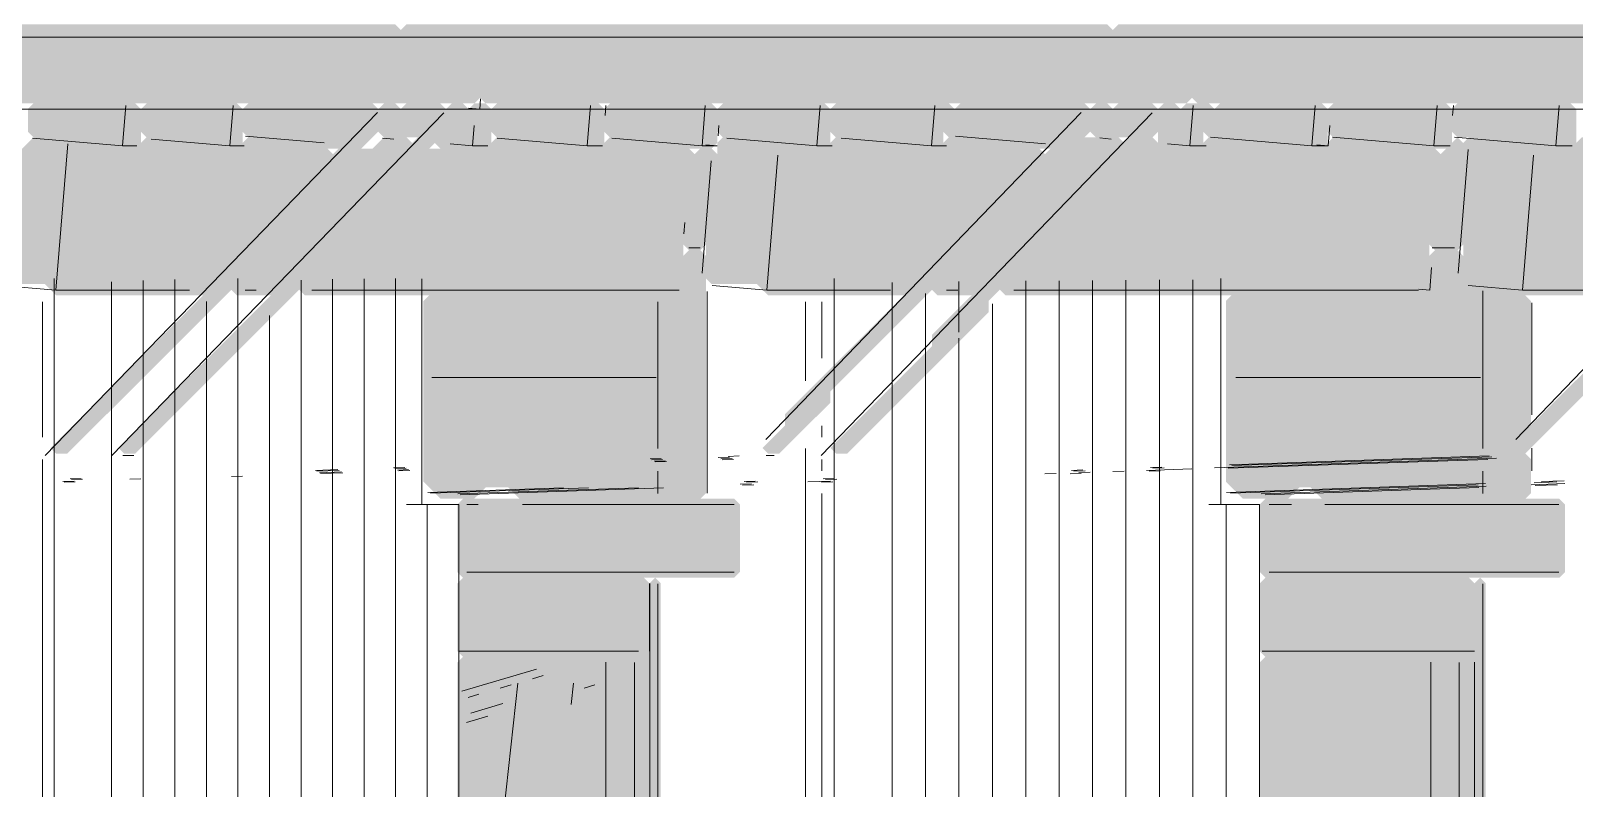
# Model space of a CAD drawing. Header units: millimetres. Extents: x 0 to 84100, y 0 to 59400.
# Drawn here: x 54107 to 55472, y 16633 to 17304 of the extents above; entities that cross this region are included whole.
import ezdxf

# ---------------------------------------------------------------- set-up
doc = ezdxf.new("R2010")
doc.units = ezdxf.units.MM
doc.layers.add('10_見えがかり', color=7, linetype='Continuous', lineweight=13)
doc.layers.add('12_見えがかり（ガラス）', color=5, linetype='Continuous', lineweight=9)

msp = doc.modelspace()

# ---------------------------------------------------------------- hatches: boundary and pattern name
at = {"layer": '10_見えがかり', "true_color": 0xbdbdbd}
for points in [[(54439, 17299.7), (54499, 17299.7), (54504, 17294.7), (54504, 17244.7), (54499, 17239.7), (53929, 17239.7), (53924, 17244.7), (53924, 17294.7), (53919, 17299.7), (53849, 17299.7), (53844, 17304.7), (53849, 17309.7), (54429, 17309.7)], [(55069, 17299.7), (55129, 17299.7), (55134, 17294.7), (55134, 17244.7), (55129, 17239.7), (54509, 17239.7), (54504, 17244.7), (54504, 17294.7), (54499, 17299.7), (54439, 17299.7), (54434, 17304.7), (54439, 17309.7), (55059, 17309.7)], [(55729, 17299.7), (55789, 17299.7), (55794, 17294.7), (55794, 17244.7), (55789, 17239.7), (55139, 17239.7), (55134, 17244.7), (55134, 17294.7), (55129, 17299.7), (55069, 17299.7), (55064, 17304.7), (55069, 17309.7), (55719, 17309.7)], [(54204, 17234.7), (54204, 17204.7), (54199, 17199.7), (54159, 17199.7), (54149, 17209.7), (54109, 17209.7), (54104, 17214.7), (54104, 17234.7), (54109, 17239.7), (54199, 17239.7)], [(54294, 17234.7), (54294, 17204.7), (54289, 17199.7), (54259, 17199.7), (54249, 17209.7), (54209, 17209.7), (54204, 17214.7), (54204, 17234.7), (54209, 17239.7), (54289, 17239.7)], [(54414, 17234.7), (54379, 17199.7), (54369, 17199.7), (54359, 17209.7), (54299, 17209.7), (54294, 17214.7), (54294, 17234.7), (54299, 17239.7), (54409, 17239.7)], [(54449, 17209.7), (54419, 17209.7), (54414, 17214.7), (54439, 17239.7), (54469, 17239.7), (54474, 17234.7)], [(54514, 17204.7), (54509, 17199.7), (54469, 17199.7), (54464, 17204.7), (54499, 17239.7), (54509, 17239.7), (54514, 17234.7)], [(54614, 17234.7), (54614, 17204.7), (54609, 17199.7), (54579, 17199.7), (54569, 17209.7), (54519, 17209.7), (54514, 17214.7), (54514, 17234.7), (54519, 17239.7), (54609, 17239.7)], [(54714, 17234.7), (54714, 17204.7), (54709, 17199.7), (54679, 17199.7), (54669, 17209.7), (54619, 17209.7), (54614, 17214.7), (54614, 17234.7), (54619, 17239.7), (54709, 17239.7)], [(54814, 17234.7), (54814, 17204.7), (54809, 17199.7), (54779, 17199.7), (54769, 17209.7), (54719, 17209.7), (54714, 17214.7), (54714, 17234.7), (54719, 17239.7), (54809, 17239.7)], [(54924, 17234.7), (54914, 17224.7), (54914, 17204.7), (54909, 17199.7), (54879, 17199.7), (54869, 17209.7), (54819, 17209.7), (54814, 17214.7), (54814, 17234.7), (54819, 17239.7), (54919, 17239.7)], [(55044, 17234.7), (55009, 17199.7), (54999, 17199.7), (54989, 17209.7), (54919, 17209.7), (54914, 17214.7), (54914, 17224.7), (54929, 17239.7), (55039, 17239.7)], [(55079, 17209.7), (55049, 17209.7), (55044, 17214.7), (55069, 17239.7), (55099, 17239.7), (55104, 17234.7)], [(55144, 17224.7), (55144, 17204.7), (55139, 17199.7), (55109, 17199.7), (55104, 17204.7), (55104, 17214.7), (55129, 17239.7), (55149, 17239.7), (55154, 17234.7)], [(55254, 17234.7), (55254, 17204.7), (55249, 17199.7), (55219, 17199.7), (55209, 17209.7), (55149, 17209.7), (55144, 17214.7), (55144, 17224.7), (55159, 17239.7), (55249, 17239.7)], [(55364, 17234.7), (55364, 17204.7), (55359, 17199.7), (55319, 17199.7), (55309, 17209.7), (55259, 17209.7), (55254, 17214.7), (55254, 17234.7), (55259, 17239.7), (55359, 17239.7)], [(55474, 17234.7), (55474, 17204.7), (55469, 17199.7), (55429, 17199.7), (55419, 17209.7), (55369, 17209.7), (55364, 17214.7), (55364, 17234.7), (55369, 17239.7), (55469, 17239.7)], [(54334, 17154.7), (54334, 17144.7), (54259, 17069.7), (54129, 17069.7), (54119, 17079.7), (54079, 17079.7), (54074, 17084.7), (54074, 17184.7), (54089, 17199.7), (54099, 17199.7), (54109, 17209.7), (54149, 17209.7), (54159, 17199.7), (54199, 17199.7), (54209, 17209.7), (54249, 17209.7), (54259, 17199.7), (54289, 17199.7), (54299, 17209.7), (54359, 17209.7), (54374, 17194.7)], [(54354, 17104.7), (54319, 17069.7), (54289, 17069.7), (54284, 17074.7), (54344, 17134.7), (54344, 17144.7), (54399, 17199.7), (54409, 17199.7), (54419, 17209.7), (54439, 17209.7), (54444, 17204.7), (54354, 17114.7)], [(54689, 17199.7), (54694, 17194.7), (54694, 17184.7), (54684, 17174.7), (54684, 17104.7), (54684, 17074.7), (54679, 17069.7), (54459, 17069.7), (54349, 17069.7), (54344, 17074.7), (54364, 17094.7), (54364, 17104.7), (54459, 17199.7), (54509, 17199.7), (54519, 17209.7), (54569, 17209.7), (54579, 17199.7), (54609, 17199.7), (54619, 17209.7), (54669, 17209.7), (54679, 17199.7)], [(54879, 17069.7), (54759, 17069.7), (54749, 17079.7), (54709, 17079.7), (54704, 17084.7), (54704, 17104.7), (54704, 17184.7), (54714, 17194.7), (54714, 17204.7), (54719, 17209.7), (54769, 17209.7), (54779, 17199.7), (54809, 17199.7), (54819, 17209.7), (54869, 17209.7), (54879, 17199.7), (54909, 17199.7), (54919, 17209.7), (54989, 17209.7), (55004, 17194.7)], [(54909, 17069.7), (54904, 17074.7), (55039, 17209.7), (55069, 17209.7), (55074, 17204.7), (54939, 17069.7)], [(55349, 17199.7), (55354, 17194.7), (55354, 17134.7), (55344, 17124.7), (55344, 17104.7), (55344, 17074.7), (55339, 17069.7), (55169, 17069.7), (54969, 17069.7), (54964, 17074.7), (55099, 17209.7), (55109, 17199.7), (55139, 17199.7), (55149, 17209.7), (55209, 17209.7), (55219, 17199.7), (55249, 17199.7), (55259, 17209.7), (55309, 17209.7), (55319, 17199.7)], [(55374, 17204.7), (55374, 17114.7), (55369, 17109.7), (55349, 17109.7), (55344, 17114.7), (55344, 17124.7), (55354, 17134.7), (55354, 17194.7), (55369, 17209.7)], [(55664, 17194.7), (55539, 17069.7), (55429, 17069.7), (55419, 17079.7), (55379, 17079.7), (55374, 17084.7), (55374, 17104.7), (55374, 17204.7), (55379, 17209.7), (55419, 17209.7), (55429, 17199.7), (55469, 17199.7), (55479, 17209.7), (55529, 17209.7), (55539, 17199.7), (55569, 17199.7), (55579, 17209.7), (55659, 17209.7), (55664, 17204.7)], [(54714, 17194.7), (54704, 17184.7), (54704, 17114.7), (54699, 17109.7), (54689, 17109.7), (54684, 17114.7), (54684, 17174.7), (54694, 17184.7), (54694, 17194.7), (54699, 17199.7), (54709, 17199.7)]]:
    msp.add_hatch(color=8, dxfattribs=at).paths.add_polyline_path(points)
at = {"layer": '10_見えがかり', "true_color": 0xe9dcc4}
for points in [[(54434, 17234.7), (54344, 17144.7), (54344, 17134.7), (54139, 16929.7), (54129, 16929.7), (54124, 16934.7), (54334, 17144.7), (54334, 17154.7), (54419, 17239.7), (54429, 17239.7)], [(54494, 17234.7), (54364, 17104.7), (54364, 17094.7), (54199, 16929.7), (54189, 16929.7), (54184, 16934.7), (54354, 17104.7), (54354, 17114.7), (54479, 17239.7), (54489, 17239.7)], [(55064, 17234.7), (54814, 16984.7), (54814, 16974.7), (54769, 16929.7), (54759, 16929.7), (54754, 16934.7), (54774, 16954.7), (54774, 16964.7), (55049, 17239.7), (55059, 17239.7)], [(55124, 17234.7), (54954, 17064.7), (54954, 17054.7), (54829, 16929.7), (54819, 16929.7), (54814, 16934.7), (54904, 17024.7), (54904, 17034.7), (55109, 17239.7), (55119, 17239.7)], [(55724, 17234.7), (55594, 17104.7), (55594, 17094.7), (55429, 16929.7), (55419, 16929.7), (55414, 16934.7), (55434, 16954.7), (55524, 17044.7), (55524, 17054.7), (55709, 17239.7), (55719, 17239.7)], [(54734, 16884.7), (54734, 16824.7), (54729, 16819.7), (54489, 16819.7), (54484, 16824.7), (54484, 16884.7), (54489, 16889.7), (54499, 16889.7), (54539, 16889.7), (54699, 16889.7), (54729, 16889.7)], [(55464, 16884.7), (55464, 16824.7), (55459, 16819.7), (55199, 16819.7), (55194, 16824.7), (55194, 16884.7), (55199, 16889.7), (55219, 16889.7), (55249, 16889.7), (55429, 16889.7), (55459, 16889.7)], [(54654, 16814.7), (54654, 16754.7), (54649, 16749.7), (54639, 16749.7), (54489, 16749.7), (54484, 16754.7), (54484, 16814.7), (54489, 16819.7), (54649, 16819.7)], [(54664, 16814.7), (54664, 14444.7), (54659, 14439.7), (54654, 14444.7), (54654, 14524.7), (54649, 14529.7), (54639, 14529.7), (54644, 14534.7), (54644, 16744.7), (54639, 16749.7), (54649, 16749.7), (54654, 16754.7), (54654, 16814.7), (54659, 16819.7)], [(55384, 16814.7), (55384, 16754.7), (55379, 16749.7), (55369, 16749.7), (55199, 16749.7), (55194, 16754.7), (55194, 16814.7), (55199, 16819.7), (55379, 16819.7)], [(55394, 16814.7), (55394, 14444.7), (55389, 14439.7), (55384, 14444.7), (55384, 14524.7), (55379, 14529.7), (55369, 14529.7), (55374, 14534.7), (55374, 16744.7), (55369, 16749.7), (55379, 16749.7), (55384, 16754.7), (55384, 16814.7), (55389, 16819.7)]]:
    msp.add_hatch(color=8, dxfattribs=at).paths.add_polyline_path(points)
at = {"layer": '12_見えがかり（ガラス）', "true_color": 0xdce9f2}
for points in [[(54699, 17109.7), (54704, 17104.7), (54704, 16894.7), (54699, 16889.7), (54539, 16889.7), (54529, 16899.7), (54509, 16899.7), (54499, 16889.7), (54469, 16889.7), (54454, 16904.7), (54454, 17064.7), (54459, 17069.7), (54679, 17069.7), (54684, 17074.7), (54684, 17104.7), (54689, 17109.7)], [(55369, 17109.7), (55374, 17104.7), (55374, 17084.7), (55379, 17079.7), (55419, 17079.7), (55434, 17064.7), (55434, 16954.7), (55414, 16934.7), (55419, 16929.7), (55429, 16929.7), (55434, 16924.7), (55434, 16894.7), (55429, 16889.7), (55249, 16889.7), (55239, 16899.7), (55229, 16899.7), (55219, 16889.7), (55179, 16889.7), (55164, 16904.7), (55164, 17064.7), (55169, 17069.7), (55339, 17069.7), (55344, 17074.7), (55344, 17104.7), (55349, 17109.7)], [(54639, 16749.7), (54644, 16744.7), (54644, 14534.7), (54639, 14529.7), (54489, 14529.7), (54484, 14534.7), (54484, 16744.7), (54489, 16749.7)], [(55369, 16749.7), (55374, 16744.7), (55374, 14534.7), (55369, 14529.7), (55169, 14529.7), (55164, 14534.7), (55164, 14694.7), (55169, 14699.7), (55189, 14699.7), (55194, 14704.7), (55194, 16744.7), (55199, 16749.7)]]:
    msp.add_hatch(color=8, dxfattribs=at).paths.add_polyline_path(points)

# ---------------------------------------------------------------- linework, layer by layer
at = {"layer": '10_見えがかり'}
for points in [[(53923.4, 17298.3), (54509.1, 17298.3)], [(54509.1, 17298.3), (55134.4, 17298.3)], [(55134.4, 17298.3), (55799.3, 17298.3)], [(54503.9, 17234.7), (53918.2, 17234.7)], [(54187.7, 17202.2), (54190.6, 17238)], [(54282.7, 17202.2), (54285.6, 17238)], [(54503.9, 17234.7), (54494, 17235.6)], [(54494, 17235.6), (54503.9, 17234.7)], [(54503.9, 17234.7), (54504.6, 17243.8)], [(54503.9, 17234.7), (54504.6, 17243.8)], [(55129.2, 17234.7), (54503.9, 17234.7)], [(54599, 17202.2), (54601.9, 17238)], [(54614.7, 17229), (54615.4, 17238)], [(54700.5, 17202.2), (54703.4, 17238)], [(54802, 17202.2), (54804.9, 17238)], [(54903.5, 17202.2), (54906.4, 17238)], [(55794.2, 17234.7), (55129.3, 17234.7)], [(55132.2, 17202.2), (55135.1, 17238)], [(55240.1, 17202.2), (55243, 17238)], [(55348, 17202.2), (55350.9, 17238)], [(55364.5, 17229), (55365.3, 17238)], [(55455.9, 17202.2), (55458.8, 17238)], [(54413.2, 17231.6), (54119.4, 16927.9)], [(54472, 17231.5), (54178.2, 16927.9)], [(54497.5, 17202.2), (54499, 17220.1)], [(54714.7, 17211.1), (54715.4, 17220.1)], [(55036.1, 17231.6), (54757, 16942)], [(55098.8, 17231.5), (54806, 16927.9)], [(55254.5, 17202.2), (55255.9, 17220.1)], [(55698.7, 17231.6), (55420.6, 16942)], [(54187.7, 17202.2), (54108, 17209)], [(54282.7, 17202.2), (54213, 17208.2)], [(54366.2, 17204.8), (54296.4, 17210.7)], [(54427.8, 17208.2), (54417.8, 17209)], [(54599, 17202.2), (54519.3, 17209)], [(54700.5, 17202.2), (54620.8, 17209)], [(54802, 17202.2), (54722.3, 17209)], [(54903.5, 17202.2), (54823.7, 17209)], [(55004.4, 17203.9), (54924.7, 17210.8)], [(55062.5, 17208.2), (55052.5, 17209.1)], [(55240.1, 17202.2), (55150.5, 17209.9)], [(55348, 17202.2), (55258.4, 17209.9)], [(55455.9, 17202.2), (55366.3, 17209.9)], [(54139.2, 17204), (54128.7, 17074.4)], [(54187.7, 17202.2), (54200.3, 17202.2)], [(54282.7, 17202.2), (54295.3, 17202.2)], [(54497.5, 17202.2), (54477.6, 17203.9)], [(54497.5, 17202.2), (54511, 17202.2)], [(54599, 17202.2), (54612.5, 17202.2)], [(54700.5, 17202.2), (54714, 17202.2)], [(54704, 17203.1), (54714, 17202.2)], [(54767.5, 17194), (54757.8, 17074.4)], [(54802, 17202.2), (54815.5, 17202.2)], [(54903.5, 17202.2), (54916.9, 17202.2)], [(55132.2, 17202.2), (55112.3, 17203.9)], [(55132.2, 17202.2), (55146.6, 17202.2)], [(55240.1, 17202.2), (55254.5, 17202.2)], [(55244.5, 17203.1), (55254.5, 17202.2)], [(55348, 17202.2), (55362.4, 17202.2)], [(55378.4, 17199), (55369.5, 17089.3)], [(55436.2, 17194), (55426.6, 17074.4)], [(55455.9, 17202.2), (55470.3, 17202.2)], [(54708.6, 17189), (54700.5, 17089.3)], [(54684.4, 17124.2), (54685.2, 17134.2)], [(54688.9, 17111.9), (54698.9, 17111.9)], [(55346.4, 17111.9), (55366.2, 17111.9)], [(54178.1, 17081.6), (54178.1, 14439.7), (54127.3, 14439.7), (54127.3, 17084.6)], [(54206.1, 17083), (54206.1, 14439.7), (54159.9, 14439.7)], [(54234, 17083.8), (54234, 14439.7), (54189.9, 14439.7)], [(54289.8, 17084.7), (54289.8, 14439.7), (54249.9, 14439.7)], [(54345.7, 17083.1), (54345.7, 14439.7), (54299.9, 14439.7)], [(54373.6, 17084), (54373.6, 14439.7), (54329.9, 14439.7)], [(54401.5, 17084.5), (54401.5, 14439.7), (54359.9, 14439.7)], [(54429.4, 17084.7), (54429.4, 14439.7), (54389.9, 14439.7)], [(54452.6, 17084.3), (54452.6, 16884.7), (54457.3, 16884.7), (54457.3, 14439.7), (54419.9, 14439.7)], [(54868.7, 17081.2), (54868.7, 14699.7), (54817.5, 14699.7), (54817.5, 17084.6)], [(55046, 17083), (55046, 14699.7), (54999.9, 14699.7)], [(55075.6, 17083.2), (55075.6, 14699.7), (55029.9, 14699.7)], [(55105.2, 17083.4), (55105.2, 14699.7), (55059.9, 14699.7)], [(55134.7, 17083.6), (55134.7, 14699.7), (55089.9, 14699.7)], [(55159.6, 17084.7), (55159.6, 16884.7), (55164.3, 16884.7), (55164.3, 14699.7), (55119.9, 14699.7)], [(55344.4, 17074.4), (55346, 17094.3)], [(54080.1, 17078.6), (54128.7, 17074.4)], [(54128.7, 17074.4), (54246.9, 17074.4)], [(54296.2, 17074.4), (54306, 17074.4)], [(54355.3, 17074.4), (54680.4, 17074.4)], [(54709.4, 17078.6), (54757.8, 17074.4)], [(54757.8, 17074.4), (54867.2, 17074.4)], [(54898.2, 17071.5), (54898.2, 14699.7), (54849.9, 14699.7)], [(54916.9, 17074.4), (54926.8, 17074.4)], [(54927.8, 17081.9), (54927.8, 17037.3)], [(54986.9, 17082.5), (54986.9, 14699.7), (54939.9, 14699.7)], [(55016.5, 17082.7), (55016.5, 14699.7), (54969.9, 14699.7)], [(54976.5, 17074.4), (55334.4, 17074.4)], [(55344.4, 17074.4), (55334.7, 17075.2)], [(55378.4, 17078.6), (55426.6, 17074.4)], [(55391.3, 16934.2), (55391.3, 17073.9)], [(55426.6, 17074.4), (55525.2, 17074.4)], [(54116.9, 16944.2), (54116.9, 17063.9)], [(54261.9, 17064.4), (54261.9, 14439.7), (54219.9, 14439.7)], [(54661.5, 16934.2), (54661.5, 17063.9)], [(54792, 16994.1), (54792, 17063.9)], [(54792, 17063.9), (54792, 16994.1)], [(54806.6, 17063.9), (54806.6, 17014.1)], [(54957.4, 17062.2), (54957.4, 14699.7), (54909.9, 14699.7)], [(54317.7, 17051.9), (54317.7, 14439.7), (54279.9, 14439.7)], [(54927.8, 17031.9), (54927.8, 14699.7), (54879.9, 14699.7)], [(54461.3, 16997.1), (54659.8, 16997.1)], [(55172.7, 16997.1), (55389.4, 16997.1)], [(54806.6, 16954.2), (54806.6, 16944.2)], [(54792, 14289.7), (54792, 16934.2)], [(54792, 16934.2), (54792, 14439.7)], [(54116.9, 14439.7), (54116.9, 16924.3)], [(54188, 16927.9), (54197.8, 16927.9)], [(54664.4, 16925.2), (54654.6, 16924.9)], [(54665.6, 16924.5), (54655.7, 16924.2)], [(54667.9, 16923.2), (54658, 16922.8)], [(54669, 16922.5), (54659.1, 16922.2)], [(54724.8, 16926.6), (54714.9, 16926.2)], [(54727.1, 16925.2), (54717.2, 16924.9)], [(54728.2, 16924.5), (54718.4, 16924.2)], [(54733.5, 16927.6), (54723.6, 16927.2)], [(54757.3, 16927.9), (54764.3, 16927.9)], [(54806.6, 16924.3), (54806.6, 16914.3)], [(55403.6, 16925.5), (55153.8, 16916.9)], [(55395.7, 16924.5), (55166, 16916.6)], [(55397, 16927.6), (55167.2, 16919.7)], [(55399.2, 16926.9), (55169.4, 16919)], [(54151.2, 16907.6), (54141.3, 16907.3)], [(54152.4, 16906.9), (54142.5, 16906.6)], [(54204, 16907.3), (54194.1, 16906.9)], [(54294, 16909.6), (54284.1, 16909.3)], [(54378.2, 16915.4), (54358.5, 16914.7)], [(54379.4, 16914.7), (54359.6, 16914)], [(54381.6, 16913.4), (54361.9, 16912.7)], [(54382.8, 16912.7), (54363, 16912)], [(54437.4, 16917.4), (54427.6, 16917.1)], [(54438.6, 16916.7), (54428.7, 16916.4)], [(54440.9, 16915.4), (54431, 16915.1)], [(54442, 16914.7), (54432.1, 16914.4)], [(54661.5, 16894.3), (54661.5, 16914.2)], [(54817.6, 16907.6), (54807.6, 16907.3)], [(54819.8, 16906.9), (54809.8, 16906.6)], [(55013.9, 16912.1), (55003.9, 16911.8)], [(55036.1, 16912.1), (55026.1, 16911.8)], [(55037.4, 16915.2), (55027.4, 16914.8)], [(55039.5, 16914.5), (55029.6, 16914.2)], [(55043.9, 16913.1), (55033.9, 16912.8)], [(55073.9, 16914.2), (55063.9, 16913.8)], [(55133.8, 16916.2), (55093.9, 16914.8)], [(55106, 16914.5), (55096, 16914.2)], [(55107.3, 16917.6), (55097.3, 16917.3)], [(55109.5, 16916.9), (55099.5, 16916.6)], [(55391.3, 16894.3), (55391.3, 16914.2)], [(55463.3, 16905.6), (55443.3, 16904.9)], [(54144.8, 16905.2), (54134.9, 16904.9)], [(54145.9, 16904.6), (54136, 16904.2)], [(54577.8, 16899.4), (54457.9, 16895.3)], [(54600, 16899.4), (54460.1, 16894.6)], [(54644.3, 16899.4), (54484.5, 16893.9)], [(54666.5, 16899.4), (54486.6, 16893.2)], [(54744.2, 16902.8), (54734.2, 16902.5)], [(54746.4, 16902.1), (54736.4, 16901.8)], [(54747.6, 16905.2), (54737.7, 16904.9)], [(54749.8, 16904.5), (54739.8, 16904.2)], [(54814.1, 16905.2), (54794.2, 16904.5)], [(54816.3, 16904.5), (54806.3, 16904.2)], [(54806.6, 16894.3), (54806.6, 14439.7)], [(55393.6, 16903.2), (55164.7, 16895.3)], [(55387.2, 16902.1), (55168.2, 16894.6)], [(55394.2, 16900.8), (55195.2, 16893.9)], [(55387.8, 16899.7), (55198.7, 16893.2)], [(55463.9, 16903.2), (55434, 16902.1)], [(55456.8, 16904.5), (55436.9, 16903.8)], [(55457.5, 16902.1), (55437.6, 16901.4)], [(54439, 16884.7), (54485.3, 16884.7), (54485.3, 14439.7), (54439.9, 14439.7)], [(54502.3, 16884.7), (54492.4, 16884.7)], [(54729, 16884.7), (54541.7, 16884.7)], [(55149, 16884.7), (55193.8, 16884.7)], [(55193.8, 16884.7), (55193.8, 14699.7), (55149.9, 14699.7)], [(55222, 16884.7), (55202.3, 16884.7)], [(55458.6, 16884.7), (55251.6, 16884.7)], [(54729, 16824.7), (54492.4, 16824.7)], [(55458.6, 16824.7), (55202.3, 16824.7)], [(54654.1, 16754.7), (54654.1, 16814.7)], [(54654.2, 16814.7), (54654.2, 14439.7)], [(54661.5, 14449.4), (54661.5, 16814.4)], [(55391.3, 14449.4), (55391.3, 16814.4)], [(54644.2, 16754.7), (54485.4, 16754.7)], [(54615.5, 16744.9), (54615.5, 14539.5)], [(55383.9, 16754.7), (55196, 16754.7)], [(55345.4, 16744.9), (55345.4, 14539.5)], [(55374.3, 16754.7), (55383.9, 16754.7)], [(55383.9, 16744.9), (55383.9, 14539.5)], [(54554, 16738.6), (54487.9, 16719.2)], [(54559.8, 16733.1), (54550.4, 16730.3)], [(54503.1, 16716.5), (54493.7, 16713.7)], [(54531.5, 16724.8), (54522, 16722)], [(54537.5, 16726.4), (54525, 16613.1)], [(54586.9, 16726.4), (54584.8, 16707.5)], [(54605.6, 16724.8), (54596.1, 16722)], [(54524.2, 16708.2), (54495.8, 16699.9)], [(54511.1, 16697.1), (54492.2, 16691.6)]]:
    msp.add_lwpolyline(points, dxfattribs=at)
at = {"layer": '12_見えがかり（ガラス）'}
for points in [[(54705, 16894.6), (54705, 17073.1)], [(55434.8, 16964), (55434.8, 17063.2)], [(55434.8, 16914.5), (55434.8, 16934.3)], [(54640.6, 14529.7), (54640.6, 16744.7)], [(55370.4, 14529.7), (55370.4, 16744.7)]]:
    msp.add_lwpolyline(points, dxfattribs=at)

doc.saveas('drawing.dxf')
